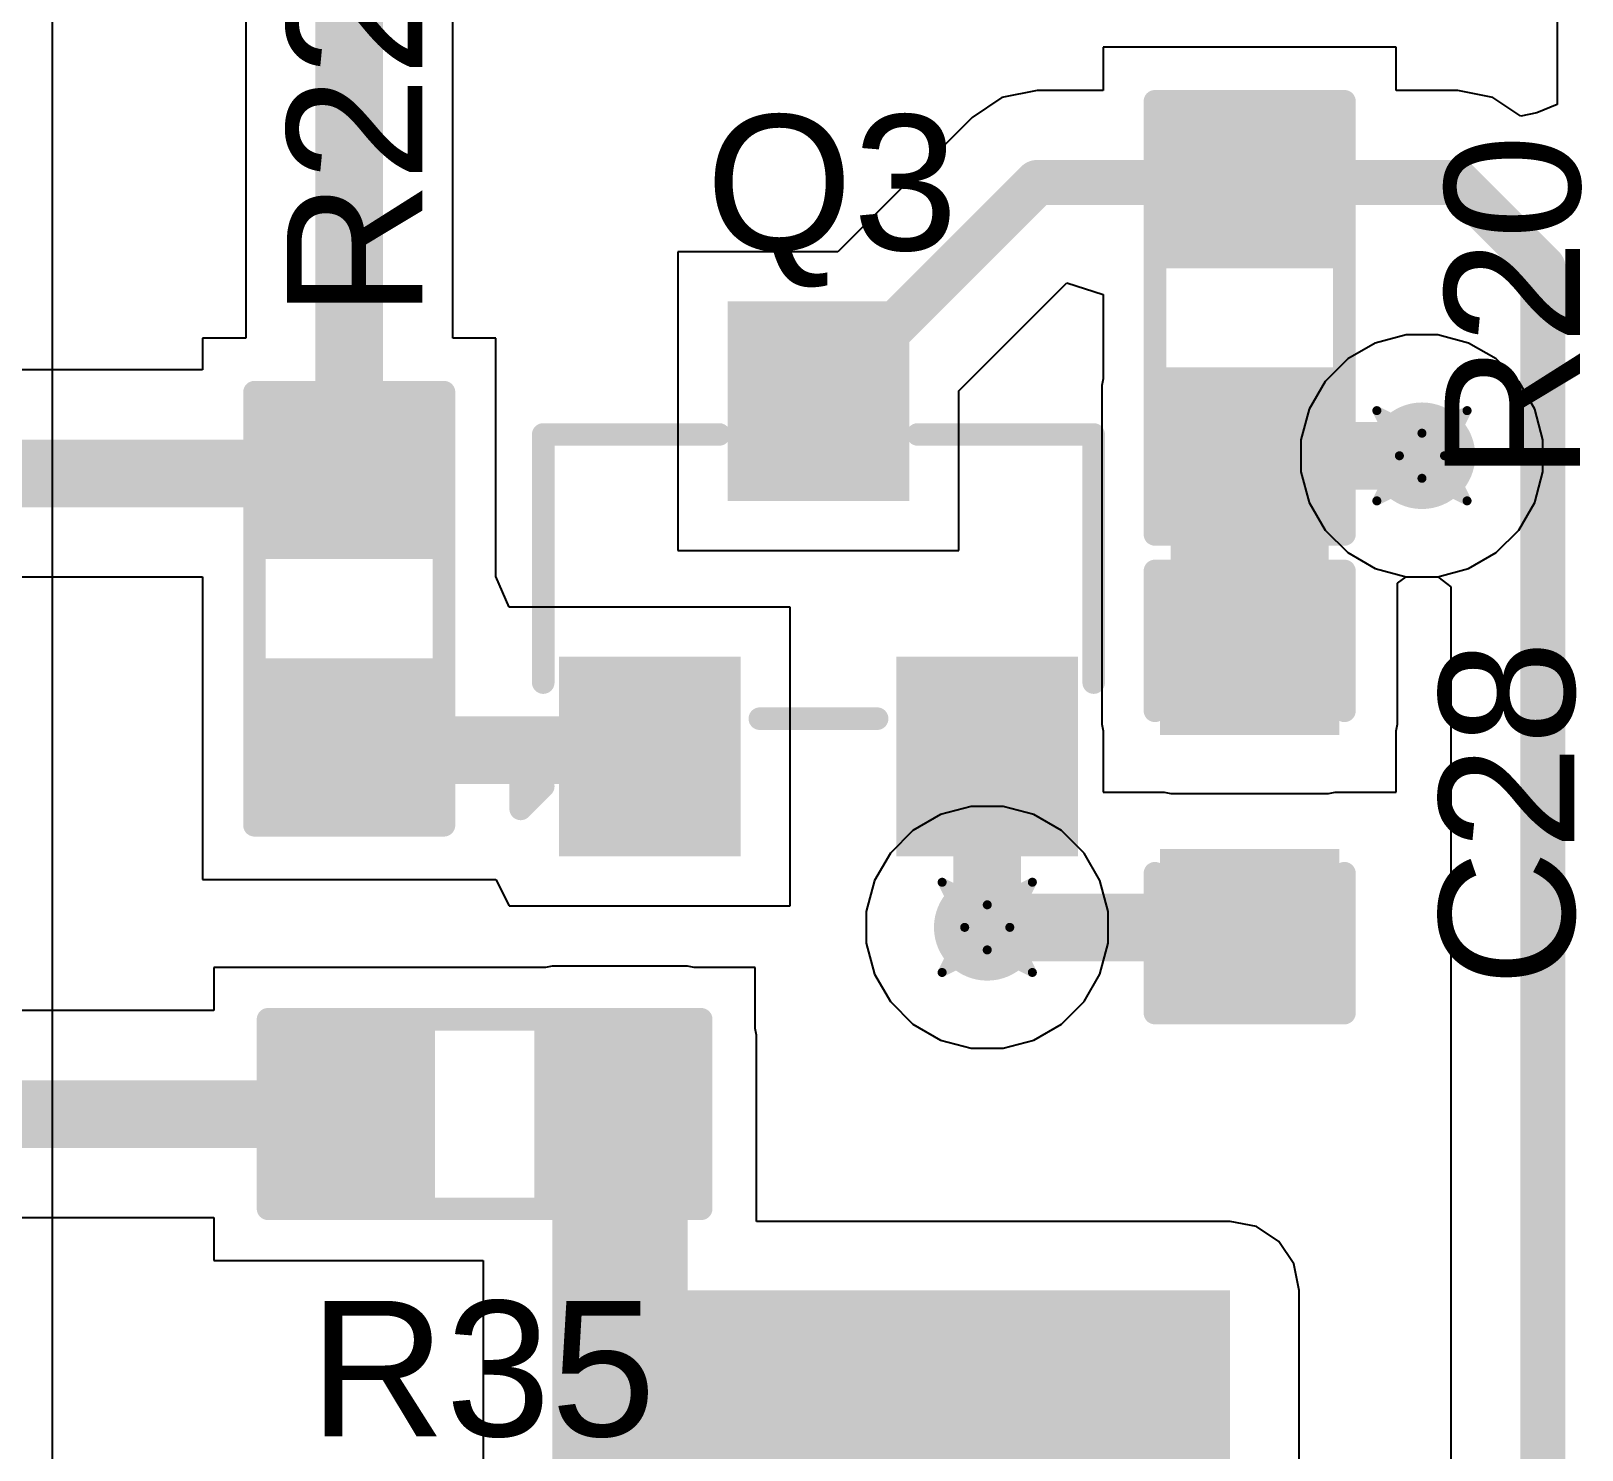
# Model space of a CAD drawing. Header units: inches. Extents: x -36 to 349, y -11 to 240.
# Drawn here: x 7.71 to 16.44, y 87.57 to 95.56 of the extents above; entities that cross this region are included whole.
import ezdxf

# ---------------------------------------------------------------- set-up
doc = ezdxf.new("R2010")
doc.units = ezdxf.units.IN
for name, color, linetype in [('Bottom Layer', 5, 'Continuous'), ('Drill Drawing', 1, 'Continuous'), ('Layer 1', 16, 'Continuous'), ('Layer 2', 76, 'Continuous'), ('Top Layer', 1, 'Continuous'), ('Top Overlay', 2, 'Continuous'), ('Top Paste', 8, 'Continuous'), ('Top Solder', 216, 'Continuous'), ('Via Holes', 16, 'Continuous')]:
    doc.layers.add(name, color=color, linetype=linetype)
doc.styles.add('Arial', font='', dxfattribs={"height": 0.2})
doc.styles.get('Arial').set_extended_font_data('Arial')

# ---------------------------------------------------------------- blocks, each defined once
blk = doc.blocks.new('R___0603_270')
at = {"layer": 'Top Layer'}
for points in [[(-0.381, 0.4445), (-0.381, -0.4445), (-1.143, -0.4445), (-1.143, 0.4445)], [(1.143, 0.4445), (1.143, -0.4445), (0.381, -0.4445), (0.381, 0.4445)]]:
    blk.add_hatch(color=1, dxfattribs=at).paths.add_polyline_path(points)
at = {"layer": 'Top Paste'}
for points in [[(-0.381, 0.4445), (-0.381, -0.4445), (-1.143, -0.4445), (-1.143, 0.4445)], [(1.143, 0.4445), (1.143, -0.4445), (0.381, -0.4445), (0.381, 0.4445)]]:
    blk.add_hatch(color=8, dxfattribs=at).paths.add_polyline_path(points)
at = {"layer": 'Top Solder'}
for points in [[(-0.2794, 0.5461), (-0.2794, -0.5461), (-1.2446, -0.5461), (-1.2446, 0.5461)], [(1.2446, 0.5461), (1.2446, -0.5461), (0.2794, -0.5461), (0.2794, 0.5461)]]:
    blk.add_hatch(color=216, dxfattribs=at).paths.add_polyline_path(points)
at = {"layer": 'Top Overlay'}
for points in [[(1.2192, 0.5334, 0.127, 0.127, 0), (-1.2192, 0.5334, 0.127, 0.127, 0)], [(-1.2192, 0.5334, 0.127, 0.127, 0), (-1.2192, -0.5334, 0.127, 0.127, 0)], [(1.2192, 0.5334, 0.127, 0.127, 0), (1.2192, -0.5334, 0.127, 0.127, 0)], [(1.2192, -0.5334, 0.127, 0.127, 0), (-1.2192, -0.5334, 0.127, 0.127, 0)]]:
    blk.add_lwpolyline(points, format="xyseb", dxfattribs=at)
for points in [[(-1.251, 0.5334, 0.0635, 0.0635, 1), (-1.1875, 0.5334, 0.0635, 0.0635, 1)], [(-1.251, 0.5334, 0.0635, 0.0635, 1), (-1.1875, 0.5334, 0.0635, 0.0635, 1)], [(1.1874, 0.5334, 0.0635, 0.0635, 1), (1.2509, 0.5334, 0.0635, 0.0635, 1)], [(1.1874, 0.5334, 0.0635, 0.0635, 1), (1.2509, 0.5334, 0.0635, 0.0635, 1)], [(-1.251, -0.5334, 0.0635, 0.0635, 1), (-1.1875, -0.5334, 0.0635, 0.0635, 1)], [(-1.251, -0.5334, 0.0635, 0.0635, 1), (-1.1875, -0.5334, 0.0635, 0.0635, 1)], [(1.1874, -0.5334, 0.0635, 0.0635, 1), (1.2509, -0.5334, 0.0635, 0.0635, 1)], [(1.1874, -0.5334, 0.0635, 0.0635, 1), (1.2509, -0.5334, 0.0635, 0.0635, 1)]]:
    blk.add_lwpolyline(points, format="xyseb", close=True, dxfattribs=at)
blk = doc.blocks.new('R___0603_283')
at = {"layer": 'Top Layer'}
for points in [[(-0.381, 0.4445), (-0.381, -0.4445), (-1.143, -0.4445), (-1.143, 0.4445)], [(1.143, 0.4445), (1.143, -0.4445), (0.381, -0.4445), (0.381, 0.4445)]]:
    blk.add_hatch(color=1, dxfattribs=at).paths.add_polyline_path(points)
at = {"layer": 'Top Paste'}
for points in [[(-0.381, 0.4445), (-0.381, -0.4445), (-1.143, -0.4445), (-1.143, 0.4445)], [(1.143, 0.4445), (1.143, -0.4445), (0.381, -0.4445), (0.381, 0.4445)]]:
    blk.add_hatch(color=8, dxfattribs=at).paths.add_polyline_path(points)
at = {"layer": 'Top Solder'}
for points in [[(-0.2794, 0.5461), (-0.2794, -0.5461), (-1.2446, -0.5461), (-1.2446, 0.5461)], [(1.2446, 0.5461), (1.2446, -0.5461), (0.2794, -0.5461), (0.2794, 0.5461)]]:
    blk.add_hatch(color=216, dxfattribs=at).paths.add_polyline_path(points)
at = {"layer": 'Top Overlay'}
for points in [[(1.2192, 0.5334, 0.127, 0.127, 0), (-1.2192, 0.5334, 0.127, 0.127, 0)], [(-1.2192, -0.5334, 0.127, 0.127, 0), (-1.2192, 0.5334, 0.127, 0.127, 0)], [(1.2192, -0.5334, 0.127, 0.127, 0), (1.2192, 0.5334, 0.127, 0.127, 0)], [(1.2192, -0.5334, 0.127, 0.127, 0), (-1.2192, -0.5334, 0.127, 0.127, 0)]]:
    blk.add_lwpolyline(points, format="xyseb", dxfattribs=at)
for points in [[(-1.251, 0.5334, 0.0635, 0.0635, 1), (-1.1875, 0.5334, 0.0635, 0.0635, 1)], [(-1.251, 0.5334, 0.0635, 0.0635, 1), (-1.1875, 0.5334, 0.0635, 0.0635, 1)], [(1.1874, 0.5334, 0.0635, 0.0635, 1), (1.2509, 0.5334, 0.0635, 0.0635, 1)], [(1.1874, 0.5334, 0.0635, 0.0635, 1), (1.2509, 0.5334, 0.0635, 0.0635, 1)], [(-1.251, -0.5334, 0.0635, 0.0635, 1), (-1.1875, -0.5334, 0.0635, 0.0635, 1)], [(-1.251, -0.5334, 0.0635, 0.0635, 1), (-1.1875, -0.5334, 0.0635, 0.0635, 1)], [(1.1874, -0.5334, 0.0635, 0.0635, 1), (1.2509, -0.5334, 0.0635, 0.0635, 1)], [(1.1874, -0.5334, 0.0635, 0.0635, 1), (1.2509, -0.5334, 0.0635, 0.0635, 1)]]:
    blk.add_lwpolyline(points, format="xyseb", close=True, dxfattribs=at)
blk = doc.blocks.new('R___0603_285')
at = {"layer": 'Top Layer'}
for points in [[(-0.381, 0.4445), (-0.381, -0.4445), (-1.143, -0.4445), (-1.143, 0.4445)], [(1.143, 0.4445), (1.143, -0.4445), (0.381, -0.4445), (0.381, 0.4445)]]:
    blk.add_hatch(color=1, dxfattribs=at).paths.add_polyline_path(points)
at = {"layer": 'Top Paste'}
for points in [[(-0.381, 0.4445), (-0.381, -0.4445), (-1.143, -0.4445), (-1.143, 0.4445)], [(1.143, 0.4445), (1.143, -0.4445), (0.381, -0.4445), (0.381, 0.4445)]]:
    blk.add_hatch(color=8, dxfattribs=at).paths.add_polyline_path(points)
at = {"layer": 'Top Solder'}
for points in [[(-0.2794, 0.5461), (-0.2794, -0.5461), (-1.2446, -0.5461), (-1.2446, 0.5461)], [(1.2446, 0.5461), (1.2446, -0.5461), (0.2794, -0.5461), (0.2794, 0.5461)]]:
    blk.add_hatch(color=216, dxfattribs=at).paths.add_polyline_path(points)
at = {"layer": 'Top Overlay'}
for points in [[(-1.2192, 0.5334, 0.127, 0.127, 0), (1.2192, 0.5334, 0.127, 0.127, 0)], [(-1.2192, 0.5334, 0.127, 0.127, 0), (-1.2192, -0.5334, 0.127, 0.127, 0)], [(1.2192, 0.5334, 0.127, 0.127, 0), (1.2192, -0.5334, 0.127, 0.127, 0)], [(-1.2192, -0.5334, 0.127, 0.127, 0), (1.2192, -0.5334, 0.127, 0.127, 0)]]:
    blk.add_lwpolyline(points, format="xyseb", dxfattribs=at)
for points in [[(-1.251, 0.5334, 0.0635, 0.0635, 1), (-1.1874, 0.5334, 0.0635, 0.0635, 1)], [(-1.251, 0.5334, 0.0635, 0.0635, 1), (-1.1874, 0.5334, 0.0635, 0.0635, 1)], [(1.1874, 0.5334, 0.0635, 0.0635, 1), (1.251, 0.5334, 0.0635, 0.0635, 1)], [(1.1874, 0.5334, 0.0635, 0.0635, 1), (1.251, 0.5334, 0.0635, 0.0635, 1)], [(-1.251, -0.5334, 0.0635, 0.0635, 1), (-1.1874, -0.5334, 0.0635, 0.0635, 1)], [(-1.251, -0.5334, 0.0635, 0.0635, 1), (-1.1874, -0.5334, 0.0635, 0.0635, 1)], [(1.1874, -0.5334, 0.0635, 0.0635, 1), (1.251, -0.5334, 0.0635, 0.0635, 1)], [(1.1874, -0.5334, 0.0635, 0.0635, 1), (1.251, -0.5334, 0.0635, 0.0635, 1)]]:
    blk.add_lwpolyline(points, format="xyseb", close=True, dxfattribs=at)
blk = doc.blocks.new('SOT_23_307')
at = {"layer": 'Top Layer'}
for points in [[(-0.41, 1.46), (0.41, 1.46), (0.41, 0.54), (-0.41, 0.54)], [(-1.36, -0.54), (-0.54, -0.54), (-0.54, -1.46), (-1.36, -1.46)], [(0.54, -0.54), (1.36, -0.54), (1.36, -1.46), (0.54, -1.46)]]:
    blk.add_hatch(color=1, dxfattribs=at).paths.add_polyline_path(points)
at = {"layer": 'Top Paste'}
for points in [[(-0.41, 1.46), (0.41, 1.46), (0.41, 0.54), (-0.41, 0.54)], [(-1.36, -0.54), (-0.54, -0.54), (-0.54, -1.46), (-1.36, -1.46)], [(0.54, -0.54), (1.36, -0.54), (1.36, -1.46), (0.54, -1.46)]]:
    blk.add_hatch(color=8, dxfattribs=at).paths.add_polyline_path(points)
at = {"layer": 'Top Solder'}
for points in [[(-0.5116, 1.5616), (0.5116, 1.5616), (0.5116, 0.4384), (-0.5116, 0.4384)], [(-1.4616, -0.4384), (-0.4384, -0.4384), (-0.4384, -1.5616), (-1.4616, -1.5616)], [(0.4384, -0.4384), (1.4616, -0.4384), (1.4616, -1.5616), (0.4384, -1.5616)]]:
    blk.add_hatch(color=216, dxfattribs=at).paths.add_polyline_path(points)
at = {"layer": 'Top Overlay'}
for points in [[(-1.5494, -0.5842, 0.127, 0.127, 0), (-1.5494, 0.8128, 0.127, 0.127, 0)], [(-1.5494, 0.8128, 0.127, 0.127, 0), (-0.5588, 0.8128, 0.127, 0.127, 0)], [(0.5588, 0.8128, 0.127, 0.127, 0), (1.5494, 0.8128, 0.127, 0.127, 0)], [(1.5494, -0.5842, 0.127, 0.127, 0), (1.5494, 0.8128, 0.127, 0.127, 0)], [(-0.3302, -0.7874, 0.127, 0.127, 0), (0.3302, -0.7874, 0.127, 0.127, 0)], [(-1.6764, -1.0414, 0.127, 0.127, 0), (-1.5494, -1.1684, 0.127, 0.127, 0)], [(-1.6764, -1.2954, 0.127, 0.127, 0), (-1.6764, -1.0414, 0.127, 0.127, 0)], [(-1.6764, -1.2954, 0.127, 0.127, 0), (-1.5494, -1.1684, 0.127, 0.127, 0)]]:
    blk.add_lwpolyline(points, format="xyseb", dxfattribs=at)
for points in [[(-1.5811, 0.8128, 0.0635, 0.0635, 1), (-1.5176, 0.8128, 0.0635, 0.0635, 1)], [(-1.5811, 0.8128, 0.0635, 0.0635, 1), (-1.5176, 0.8128, 0.0635, 0.0635, 1)], [(-0.5905, 0.8128, 0.0635, 0.0635, 1), (-0.527, 0.8128, 0.0635, 0.0635, 1)], [(0.5271, 0.8128, 0.0635, 0.0635, 1), (0.5906, 0.8128, 0.0635, 0.0635, 1)], [(1.5177, 0.8128, 0.0635, 0.0635, 1), (1.5812, 0.8128, 0.0635, 0.0635, 1)], [(1.5177, 0.8128, 0.0635, 0.0635, 1), (1.5812, 0.8128, 0.0635, 0.0635, 1)], [(-1.5811, -0.5842, 0.0635, 0.0635, 1), (-1.5176, -0.5842, 0.0635, 0.0635, 1)], [(1.5177, -0.5842, 0.0635, 0.0635, 1), (1.5812, -0.5842, 0.0635, 0.0635, 1)], [(-0.3619, -0.7874, 0.0635, 0.0635, 1), (-0.2984, -0.7874, 0.0635, 0.0635, 1)], [(0.2985, -0.7874, 0.0635, 0.0635, 1), (0.362, -0.7874, 0.0635, 0.0635, 1)], [(-1.7081, -1.0414, 0.0635, 0.0635, 1), (-1.6446, -1.0414, 0.0635, 0.0635, 1)], [(-1.7081, -1.0414, 0.0635, 0.0635, 1), (-1.6446, -1.0414, 0.0635, 0.0635, 1)], [(-1.5811, -1.1684, 0.0635, 0.0635, 1), (-1.5176, -1.1684, 0.0635, 0.0635, 1)], [(-1.5811, -1.1684, 0.0635, 0.0635, 1), (-1.5176, -1.1684, 0.0635, 0.0635, 1)], [(-1.7081, -1.2954, 0.0635, 0.0635, 1), (-1.6446, -1.2954, 0.0635, 0.0635, 1)], [(-1.7081, -1.2954, 0.0635, 0.0635, 1), (-1.6446, -1.2954, 0.0635, 0.0635, 1)]]:
    blk.add_lwpolyline(points, format="xyseb", close=True, dxfattribs=at)
blk = doc.blocks.new('C___0603_478')
at = {"layer": 'Top Layer'}
for points in [[(-0.381, 0.4445), (-0.381, -0.4445), (-1.143, -0.4445), (-1.143, 0.4445)], [(1.143, 0.4445), (1.143, -0.4445), (0.381, -0.4445), (0.381, 0.4445)]]:
    blk.add_hatch(color=1, dxfattribs=at).paths.add_polyline_path(points)
at = {"layer": 'Top Paste'}
for points in [[(-0.381, 0.4445), (-0.381, -0.4445), (-1.143, -0.4445), (-1.143, 0.4445)], [(1.143, 0.4445), (1.143, -0.4445), (0.381, -0.4445), (0.381, 0.4445)]]:
    blk.add_hatch(color=8, dxfattribs=at).paths.add_polyline_path(points)
at = {"layer": 'Top Solder'}
for points in [[(-0.321, 0.5045), (-0.321, -0.5045), (-1.203, -0.5045), (-1.203, 0.5045)], [(1.203, 0.5045), (1.203, -0.5045), (0.321, -0.5045), (0.321, 0.5045)]]:
    blk.add_hatch(color=216, dxfattribs=at).paths.add_polyline_path(points)
at = {"layer": 'Top Overlay'}
for points in [[(-1.2446, 0.5334, 0.127, 0.127, 0), (-0.4572, 0.5334, 0.127, 0.127, 0)], [(-1.2446, 0.5334, 0.127, 0.127, 0), (-1.2446, -0.5334, 0.127, 0.127, 0)], [(0.4572, 0.5334, 0.127, 0.127, 0), (1.2446, 0.5334, 0.127, 0.127, 0)], [(1.2446, 0.5334, 0.127, 0.127, 0), (1.2446, -0.5334, 0.127, 0.127, 0)], [(-1.2446, -0.5334, 0.127, 0.127, 0), (-0.4572, -0.5334, 0.127, 0.127, 0)], [(0.4572, -0.5334, 0.127, 0.127, 0), (1.2446, -0.5334, 0.127, 0.127, 0)]]:
    blk.add_lwpolyline(points, format="xyseb", dxfattribs=at)
for points in [[(-1.2764, 0.5334, 0.0635, 0.0635, 1), (-1.2129, 0.5334, 0.0635, 0.0635, 1)], [(-1.2764, 0.5334, 0.0635, 0.0635, 1), (-1.2129, 0.5334, 0.0635, 0.0635, 1)], [(-0.489, 0.5334, 0.0635, 0.0635, 1), (-0.4255, 0.5334, 0.0635, 0.0635, 1)], [(0.4254, 0.5334, 0.0635, 0.0635, 1), (0.4889, 0.5334, 0.0635, 0.0635, 1)], [(1.2128, 0.5334, 0.0635, 0.0635, 1), (1.2763, 0.5334, 0.0635, 0.0635, 1)], [(1.2128, 0.5334, 0.0635, 0.0635, 1), (1.2763, 0.5334, 0.0635, 0.0635, 1)], [(-1.2764, -0.5334, 0.0635, 0.0635, 1), (-1.2129, -0.5334, 0.0635, 0.0635, 1)], [(-1.2764, -0.5334, 0.0635, 0.0635, 1), (-1.2129, -0.5334, 0.0635, 0.0635, 1)], [(-0.489, -0.5334, 0.0635, 0.0635, 1), (-0.4255, -0.5334, 0.0635, 0.0635, 1)], [(0.4254, -0.5334, 0.0635, 0.0635, 1), (0.4889, -0.5334, 0.0635, 0.0635, 1)], [(1.2128, -0.5334, 0.0635, 0.0635, 1), (1.2763, -0.5334, 0.0635, 0.0635, 1)], [(1.2128, -0.5334, 0.0635, 0.0635, 1), (1.2763, -0.5334, 0.0635, 0.0635, 1)]]:
    blk.add_lwpolyline(points, format="xyseb", close=True, dxfattribs=at)

msp = doc.modelspace()

# ---------------------------------------------------------------- hatches: boundary and pattern name
at = {"layer": 'Bottom Layer'}
h = msp.add_hatch(color=5, dxfattribs=at)
edge = h.paths.add_edge_path()
edge.add_arc((15.542, 93.1672), 0.3, 0, 360)
h = msp.add_hatch(color=5, dxfattribs=at)
edge = h.paths.add_edge_path()
edge.add_arc((13.0947, 90.5121), 0.3, 0, 360)
at = {"layer": 'Layer 1'}
h = msp.add_hatch(color=16, dxfattribs=at)
edge = h.paths.add_edge_path()
edge.add_arc((15.542, 93.1672), 0.3, 0, 360)
h = msp.add_hatch(color=16, dxfattribs=at)
edge = h.paths.add_edge_path()
edge.add_arc((13.0947, 90.5121), 0.3, 0, 360)
at = {"layer": 'Layer 2'}
h = msp.add_hatch(color=76, dxfattribs=at)
edge = h.paths.add_edge_path()
edge.add_arc((15.542, 93.1672), 0.3, 0, 360)
h = msp.add_hatch(color=76, dxfattribs=at)
edge = h.paths.add_edge_path()
edge.add_arc((13.0947, 90.5121), 0.3, 0, 360)
at = {"layer": 'Top Layer'}
for points in [[(14.1277, 91.6551), (15.0167, 91.6551), (15.0167, 93.5625), (14.1277, 93.5625)], [(10.6461, 83.9366), (11.4081, 83.9366), (11.4081, 89.9056), (10.6461, 89.9056)], [(10.6461, 83.9366), (14.4616, 83.9366), (14.4616, 88.4682), (10.6461, 88.4682)]]:
    msp.add_hatch(color=1, dxfattribs=at).paths.add_polyline_path(points)
h = msp.add_hatch(color=1, dxfattribs=at)
edge = h.paths.add_edge_path()
edge.add_arc((15.542, 93.1672), 0.3, 0, 360)
h = msp.add_hatch(color=1, dxfattribs=at)
edge = h.paths.add_edge_path()
edge.add_arc((13.0947, 90.5121), 0.3, 0, 360)
at = {"layer": 'Via Holes'}
h = msp.add_hatch(color=7, dxfattribs=at)
edge = h.paths.add_edge_path()
edge.add_arc((15.542, 93.1672), 0.15, 0, 360)
h = msp.add_hatch(color=7, dxfattribs=at)
edge = h.paths.add_edge_path()
edge.add_arc((13.0947, 90.5121), 0.15, 0, 360)

# ---------------------------------------------------------------- linework, layer by layer
at = {"layer": 'Bottom Layer'}
for p, q in [((15.2791, 93.8018), (15.1239, 93.7121)), ((15.4523, 93.8482), (15.2791, 93.8018)), ((15.6317, 93.8482), (15.4523, 93.8482)), ((15.8049, 93.8018), (15.6317, 93.8482)), ((15.9601, 93.7121), (15.8049, 93.8018)), ((15.1239, 93.7121), (14.9971, 93.5853)), ((16.0869, 93.5853), (15.9601, 93.7121)), ((14.9971, 93.5853), (14.9074, 93.4301)), ((16.1766, 93.4301), (16.0869, 93.5853)), ((14.9074, 93.4301), (14.861, 93.2569)), ((16.223, 93.2569), (16.1766, 93.4301)), ((14.861, 93.2569), (14.861, 93.0775)), ((16.223, 93.0775), (16.223, 93.2569)), ((14.861, 93.0775), (14.9074, 92.9043)), ((16.1766, 92.9043), (16.223, 93.0775)), ((14.9074, 92.9043), (14.9971, 92.7491)), ((16.0869, 92.7491), (16.1766, 92.9043)), ((14.9971, 92.7491), (15.1239, 92.6223)), ((15.9601, 92.6223), (16.0869, 92.7491)), ((15.1239, 92.6223), (15.2791, 92.5326)), ((15.8049, 92.5326), (15.9601, 92.6223)), ((15.2791, 92.5326), (15.4523, 92.4862)), ((15.4523, 92.4862), (15.6317, 92.4862)), ((15.6317, 92.4862), (15.8049, 92.5326))]:
    msp.add_line(p, q, dxfattribs=at)
at = {"layer": 'Drill Drawing'}
for points in [[(15.288, 93.4212, 0.0508, 0.0508, 0), (15.542, 93.2942, 0.0508, 0.0508, 0)], [(15.288, 93.4212, 0.0508, 0.0508, 0), (15.415, 93.1672, 0.0508, 0.0508, 0)], [(15.542, 93.2942, 0.0508, 0.0508, 0), (15.796, 93.4212, 0.0508, 0.0508, 0)], [(15.669, 93.1672, 0.0508, 0.0508, 0), (15.796, 93.4212, 0.0508, 0.0508, 0)], [(15.288, 92.9132, 0.0508, 0.0508, 0), (15.415, 93.1672, 0.0508, 0.0508, 0)], [(15.669, 93.1672, 0.0508, 0.0508, 0), (15.796, 92.9132, 0.0508, 0.0508, 0)], [(15.288, 92.9132, 0.0508, 0.0508, 0), (15.542, 93.0402, 0.0508, 0.0508, 0)], [(15.542, 93.0402, 0.0508, 0.0508, 0), (15.796, 92.9132, 0.0508, 0.0508, 0)], [(12.8407, 90.7661, 0.0508, 0.0508, 0), (13.0947, 90.6391, 0.0508, 0.0508, 0)], [(12.8407, 90.7661, 0.0508, 0.0508, 0), (12.9677, 90.5121, 0.0508, 0.0508, 0)], [(13.0947, 90.6391, 0.0508, 0.0508, 0), (13.3487, 90.7661, 0.0508, 0.0508, 0)], [(13.2217, 90.5121, 0.0508, 0.0508, 0), (13.3487, 90.7661, 0.0508, 0.0508, 0)], [(12.8407, 90.2581, 0.0508, 0.0508, 0), (12.9677, 90.5121, 0.0508, 0.0508, 0)], [(13.2217, 90.5121, 0.0508, 0.0508, 0), (13.3487, 90.2581, 0.0508, 0.0508, 0)], [(12.8407, 90.2581, 0.0508, 0.0508, 0), (13.0947, 90.3851, 0.0508, 0.0508, 0)], [(13.0947, 90.3851, 0.0508, 0.0508, 0), (13.3487, 90.2581, 0.0508, 0.0508, 0)]]:
    msp.add_lwpolyline(points, format="xyseb", dxfattribs=at)
for points in [[(15.2753, 93.4212, 0.0254, 0.0254, 1), (15.3007, 93.4212, 0.0254, 0.0254, 1)], [(15.2753, 93.4212, 0.0254, 0.0254, 1), (15.3007, 93.4212, 0.0254, 0.0254, 1)], [(15.7833, 93.4212, 0.0254, 0.0254, 1), (15.8087, 93.4212, 0.0254, 0.0254, 1)], [(15.7833, 93.4212, 0.0254, 0.0254, 1), (15.8087, 93.4212, 0.0254, 0.0254, 1)], [(15.5293, 93.2942, 0.0254, 0.0254, 1), (15.5547, 93.2942, 0.0254, 0.0254, 1)], [(15.5293, 93.2942, 0.0254, 0.0254, 1), (15.5547, 93.2942, 0.0254, 0.0254, 1)], [(15.4023, 93.1672, 0.0254, 0.0254, 1), (15.4277, 93.1672, 0.0254, 0.0254, 1)], [(15.4023, 93.1672, 0.0254, 0.0254, 1), (15.4277, 93.1672, 0.0254, 0.0254, 1)], [(15.6563, 93.1672, 0.0254, 0.0254, 1), (15.6817, 93.1672, 0.0254, 0.0254, 1)], [(15.6563, 93.1672, 0.0254, 0.0254, 1), (15.6817, 93.1672, 0.0254, 0.0254, 1)], [(15.5293, 93.0402, 0.0254, 0.0254, 1), (15.5547, 93.0402, 0.0254, 0.0254, 1)], [(15.5293, 93.0402, 0.0254, 0.0254, 1), (15.5547, 93.0402, 0.0254, 0.0254, 1)], [(15.2753, 92.9132, 0.0254, 0.0254, 1), (15.3007, 92.9132, 0.0254, 0.0254, 1)], [(15.2753, 92.9132, 0.0254, 0.0254, 1), (15.3007, 92.9132, 0.0254, 0.0254, 1)], [(15.7833, 92.9132, 0.0254, 0.0254, 1), (15.8087, 92.9132, 0.0254, 0.0254, 1)], [(15.7833, 92.9132, 0.0254, 0.0254, 1), (15.8087, 92.9132, 0.0254, 0.0254, 1)], [(12.828, 90.7661, 0.0254, 0.0254, 1), (12.8534, 90.7661, 0.0254, 0.0254, 1)], [(12.828, 90.7661, 0.0254, 0.0254, 1), (12.8534, 90.7661, 0.0254, 0.0254, 1)], [(13.336, 90.7661, 0.0254, 0.0254, 1), (13.3614, 90.7661, 0.0254, 0.0254, 1)], [(13.336, 90.7661, 0.0254, 0.0254, 1), (13.3614, 90.7661, 0.0254, 0.0254, 1)], [(13.082, 90.6391, 0.0254, 0.0254, 1), (13.1074, 90.6391, 0.0254, 0.0254, 1)], [(13.082, 90.6391, 0.0254, 0.0254, 1), (13.1074, 90.6391, 0.0254, 0.0254, 1)], [(12.955, 90.5121, 0.0254, 0.0254, 1), (12.9804, 90.5121, 0.0254, 0.0254, 1)], [(12.955, 90.5121, 0.0254, 0.0254, 1), (12.9804, 90.5121, 0.0254, 0.0254, 1)], [(13.209, 90.5121, 0.0254, 0.0254, 1), (13.2344, 90.5121, 0.0254, 0.0254, 1)], [(13.209, 90.5121, 0.0254, 0.0254, 1), (13.2344, 90.5121, 0.0254, 0.0254, 1)], [(13.082, 90.3851, 0.0254, 0.0254, 1), (13.1074, 90.3851, 0.0254, 0.0254, 1)], [(13.082, 90.3851, 0.0254, 0.0254, 1), (13.1074, 90.3851, 0.0254, 0.0254, 1)], [(12.828, 90.2581, 0.0254, 0.0254, 1), (12.8534, 90.2581, 0.0254, 0.0254, 1)], [(12.828, 90.2581, 0.0254, 0.0254, 1), (12.8534, 90.2581, 0.0254, 0.0254, 1)], [(13.336, 90.2581, 0.0254, 0.0254, 1), (13.3614, 90.2581, 0.0254, 0.0254, 1)], [(13.336, 90.2581, 0.0254, 0.0254, 1), (13.3614, 90.2581, 0.0254, 0.0254, 1)]]:
    msp.add_lwpolyline(points, format="xyseb", close=True, dxfattribs=at)
at = {"layer": 'Layer 1'}
for p, q in [((15.2791, 93.8018), (15.1239, 93.7121)), ((15.4523, 93.8482), (15.2791, 93.8018)), ((15.6317, 93.8482), (15.4523, 93.8482)), ((15.8049, 93.8018), (15.6317, 93.8482)), ((15.9601, 93.7121), (15.8049, 93.8018)), ((15.1239, 93.7121), (14.9971, 93.5853)), ((16.0869, 93.5853), (15.9601, 93.7121)), ((14.9971, 93.5853), (14.9074, 93.4301)), ((16.1766, 93.4301), (16.0869, 93.5853)), ((14.9074, 93.4301), (14.861, 93.2569)), ((16.223, 93.2569), (16.1766, 93.4301)), ((14.861, 93.2569), (14.861, 93.0775)), ((16.223, 93.0775), (16.223, 93.2569)), ((14.861, 93.0775), (14.9074, 92.9043)), ((16.1766, 92.9043), (16.223, 93.0775)), ((14.9074, 92.9043), (14.9971, 92.7491)), ((16.0869, 92.7491), (16.1766, 92.9043)), ((14.9971, 92.7491), (15.1239, 92.6223)), ((15.9601, 92.6223), (16.0869, 92.7491)), ((15.1239, 92.6223), (15.2791, 92.5326)), ((15.8049, 92.5326), (15.9601, 92.6223)), ((15.2791, 92.5326), (15.4523, 92.4862)), ((15.4523, 92.4862), (15.6317, 92.4862)), ((15.6317, 92.4862), (15.8049, 92.5326))]:
    msp.add_line(p, q, dxfattribs=at)
at = {"layer": 'Layer 2'}
for p, q in [((7.8322, 74.7522), (7.8322, 99.168)), ((13.005, 91.1931), (12.8318, 91.1467)), ((13.1843, 91.1931), (13.005, 91.1931)), ((13.3575, 91.1467), (13.1843, 91.1931)), ((12.8318, 91.1467), (12.6765, 91.057)), ((13.5128, 91.057), (13.3575, 91.1467)), ((12.6765, 91.057), (12.5497, 90.9303)), ((13.6396, 90.9303), (13.5128, 91.057)), ((12.5497, 90.9303), (12.4601, 90.775)), ((13.7293, 90.775), (13.6396, 90.9303)), ((12.4601, 90.775), (12.4137, 90.6018)), ((13.7757, 90.6018), (13.7293, 90.775)), ((12.4137, 90.6018), (12.4137, 90.4225)), ((13.7757, 90.4225), (13.7757, 90.6018)), ((12.4137, 90.4225), (12.4601, 90.2493)), ((13.7293, 90.2493), (13.7757, 90.4225)), ((12.4601, 90.2493), (12.5497, 90.094)), ((13.6396, 90.094), (13.7293, 90.2493)), ((12.5497, 90.094), (12.6765, 89.9672)), ((13.5128, 89.9672), (13.6396, 90.094)), ((12.6765, 89.9672), (12.8318, 89.8775)), ((13.3575, 89.8775), (13.5128, 89.9672)), ((12.8318, 89.8775), (13.005, 89.8311)), ((13.1843, 89.8311), (13.3575, 89.8775)), ((13.005, 89.8311), (13.1843, 89.8311))]:
    msp.add_line(p, q, dxfattribs=at)
at = {"layer": 'Top Layer'}
for p, q in [((16.3027, 107.3179), (16.3027, 95.1442)), ((8.9204, 97.6338), (8.9204, 93.8299)), ((10.0858, 93.8299), (10.0858, 97.6338)), ((15.3977, 95.4675), (13.7467, 95.4675)), ((13.7467, 95.4675), (13.7467, 95.2234)), ((15.3977, 95.2234), (15.3977, 95.4675)), ((13.1776, 95.184), (13.0096, 95.0717)), ((13.3758, 95.2234), (13.1776, 95.184)), ((13.7467, 95.2234), (13.3758, 95.2234)), ((15.7435, 95.2234), (15.3977, 95.2234)), ((15.9417, 95.184), (15.7435, 95.2234)), ((16.0995, 95.0786), (15.9417, 95.184)), ((16.1892, 95.0972), (16.0995, 95.0786)), ((16.3027, 95.1442), (16.1892, 95.0972)), ((13.0096, 95.0717), (12.2532, 94.3153)), ((12.2532, 94.3153), (11.3537, 94.3153)), ((11.3537, 94.3153), (11.3537, 92.6333)), ((12.9357, 93.5328), (13.5435, 94.1407)), ((13.5435, 94.1407), (13.7467, 94.0744)), ((13.7467, 94.0744), (13.7467, 93.6)), ((8.9204, 93.8299), (8.6776, 93.8299)), ((8.6776, 93.8299), (8.6776, 93.6506)), ((10.3286, 93.8299), (10.0858, 93.8299)), ((10.3286, 92.4874), (10.3286, 93.8299)), ((8.6776, 93.6506), (3.242, 93.6506)), ((13.7467, 93.6), (13.7393, 93.5625)), ((12.9357, 92.6333), (12.9357, 93.5328)), ((13.7393, 93.5625), (13.7393, 91.6551)), ((11.3537, 92.6333), (12.9357, 92.6333)), ((3.0007, 92.4852), (8.6776, 92.4852)), ((8.6776, 92.4852), (8.6776, 90.7819)), ((10.4036, 92.3153), (10.3286, 92.4874)), ((15.4052, 92.45), (15.4523, 92.4862)), ((15.4523, 92.4862), (15.6317, 92.4862)), ((15.6317, 92.4862), (15.705, 92.4299)), ((15.4052, 91.6551), (15.4052, 92.45)), ((15.705, 92.4299), (15.705, 76.6641)), ((11.9856, 92.3153), (10.4036, 92.3153)), ((11.9856, 90.6333), (11.9856, 92.3153)), ((13.7393, 91.6551), (13.7467, 91.6176)), ((13.7467, 91.6176), (13.7467, 91.2741)), ((15.3977, 91.6176), (15.4052, 91.6551)), ((15.3977, 91.2741), (15.3977, 91.6176)), ((13.7467, 91.2741), (14.0902, 91.2741)), ((14.0902, 91.2741), (14.1277, 91.2666)), ((14.1277, 91.2666), (15.0167, 91.2666)), ((15.0167, 91.2666), (15.0543, 91.2741)), ((15.0543, 91.2741), (15.3977, 91.2741)), ((8.6776, 90.7819), (10.3286, 90.7819)), ((10.3286, 90.7819), (10.4036, 90.6333)), ((10.4036, 90.6333), (11.9856, 90.6333)), ((10.6085, 90.2866), (8.7411, 90.2866)), ((8.7411, 90.2866), (8.7411, 90.0438)), ((10.6461, 90.2941), (10.6085, 90.2866)), ((11.4081, 90.2941), (10.6461, 90.2941)), ((11.4456, 90.2866), (11.4081, 90.2941)), ((11.7891, 90.2866), (11.4456, 90.2866)), ((11.7891, 89.9431), (11.7891, 90.2866)), ((8.7411, 90.0438), (2.9974, 90.0438)), ((11.7965, 89.9056), (11.7891, 89.9431)), ((11.7965, 88.8567), (11.7965, 89.9056)), ((2.9974, 88.8784), (8.7411, 88.8784)), ((8.7411, 88.8784), (8.7411, 88.6356)), ((14.4616, 88.8567), (11.7965, 88.8567)), ((14.6103, 88.8271), (14.4616, 88.8567)), ((14.7363, 88.7429), (14.6103, 88.8271)), ((14.8205, 88.6169), (14.7363, 88.7429)), ((8.7411, 88.6356), (10.2576, 88.6356)), ((10.2576, 88.6356), (10.2576, 86.3888)), ((14.8501, 88.4682), (14.8205, 88.6169)), ((14.8501, 83.9366), (14.8501, 88.4682))]:
    msp.add_line(p, q, dxfattribs=at)
for points in [[(9.5031, 93.0679, 0.381, 0.381, 0), (9.5031, 98.3958, 0.381, 0.381, 0)], [(12.4777, 93.8073, 0.254, 0.254, 0), (13.3758, 94.7055, 0.254, 0.254, 0)], [(13.3758, 94.7055, 0.254, 0.254, 0), (14.5722, 94.7055, 0.254, 0.254, 0)], [(14.5722, 94.7055, 0.254, 0.254, 0), (15.7435, 94.7055, 0.254, 0.254, 0)], [(15.7435, 94.7055, 0.254, 0.254, 0), (16.223, 94.226, 0.254, 0.254, 0)], [(16.223, 76.6641, 0.254, 0.254, 0), (16.223, 94.226, 0.254, 0.254, 0)], [(12.1447, 93.5243, 0.254, 0.254, 0), (12.4277, 93.8073, 0.254, 0.254, 0)], [(12.4277, 93.8073, 0.254, 0.254, 0), (12.4777, 93.8073, 0.254, 0.254, 0)], [(12.1447, 93.4743, 0.254, 0.254, 0), (12.1447, 93.5243, 0.254, 0.254, 0)], [(14.5865, 93.1672, 0.381, 0.381, 0), (15.542, 93.1672, 0.381, 0.381, 0)], [(3.0007, 93.0679, 0.381, 0.381, 0), (9.5031, 93.0679, 0.381, 0.381, 0)], [(9.5379, 91.5091, 0.381, 0.381, 0), (11.1598, 91.5091, 0.381, 0.381, 0)], [(13.0947, 90.5121, 0.381, 0.381, 0), (13.0947, 91.4743, 0.381, 0.381, 0)], [(13.0947, 90.5121, 0.381, 0.381, 0), (14.5722, 90.5121, 0.381, 0.381, 0)], [(1.5275, 89.4611, 0.381, 0.381, 0), (9.5031, 89.4611, 0.381, 0.381, 0)]]:
    msp.add_lwpolyline(points, format="xyseb", dxfattribs=at)
for points in [[(13.3123, 94.7055, 0.127, 0.127, 1), (13.4393, 94.7055, 0.127, 0.127, 1)], [(13.3123, 94.7055, 0.127, 0.127, 1), (13.4393, 94.7055, 0.127, 0.127, 1)], [(14.5087, 94.7055, 0.127, 0.127, 1), (14.6357, 94.7055, 0.127, 0.127, 1)], [(14.5087, 94.7055, 0.127, 0.127, 1), (14.6357, 94.7055, 0.127, 0.127, 1)], [(15.68, 94.7055, 0.127, 0.127, 1), (15.807, 94.7055, 0.127, 0.127, 1)], [(15.68, 94.7055, 0.127, 0.127, 1), (15.807, 94.7055, 0.127, 0.127, 1)], [(16.1595, 94.226, 0.127, 0.127, 1), (16.2865, 94.226, 0.127, 0.127, 1)], [(16.1595, 94.226, 0.127, 0.127, 1), (16.2865, 94.226, 0.127, 0.127, 1)], [(12.3642, 93.8073, 0.127, 0.127, 1), (12.4912, 93.8073, 0.127, 0.127, 1)], [(12.3642, 93.8073, 0.127, 0.127, 1), (12.4912, 93.8073, 0.127, 0.127, 1)], [(12.4142, 93.8073, 0.127, 0.127, 1), (12.5412, 93.8073, 0.127, 0.127, 1)], [(12.4142, 93.8073, 0.127, 0.127, 1), (12.5412, 93.8073, 0.127, 0.127, 1)], [(12.0812, 93.5243, 0.127, 0.127, 1), (12.2082, 93.5243, 0.127, 0.127, 1)], [(12.0812, 93.5243, 0.127, 0.127, 1), (12.2082, 93.5243, 0.127, 0.127, 1)], [(12.0812, 93.4743, 0.127, 0.127, 1), (12.2082, 93.4743, 0.127, 0.127, 1)], [(14.4913, 93.1672, 0.1905, 0.1905, 1), (14.6818, 93.1672, 0.1905, 0.1905, 1)], [(15.4467, 93.1672, 0.1905, 0.1905, 1), (15.6372, 93.1672, 0.1905, 0.1905, 1)], [(9.4078, 93.0679, 0.1905, 0.1905, 1), (9.5983, 93.0679, 0.1905, 0.1905, 1)], [(9.4078, 93.0679, 0.1905, 0.1905, 1), (9.5983, 93.0679, 0.1905, 0.1905, 1)], [(9.4426, 91.5091, 0.1905, 0.1905, 1), (9.6331, 91.5091, 0.1905, 0.1905, 1)], [(11.0646, 91.5091, 0.1905, 0.1905, 1), (11.2551, 91.5091, 0.1905, 0.1905, 1)], [(12.9994, 91.4743, 0.1905, 0.1905, 1), (13.1899, 91.4743, 0.1905, 0.1905, 1)], [(12.9994, 90.5121, 0.1905, 0.1905, 1), (13.1899, 90.5121, 0.1905, 0.1905, 1)], [(12.9994, 90.5121, 0.1905, 0.1905, 1), (13.1899, 90.5121, 0.1905, 0.1905, 1)], [(14.477, 90.5121, 0.1905, 0.1905, 1), (14.6675, 90.5121, 0.1905, 0.1905, 1)], [(9.4078, 89.4611, 0.1905, 0.1905, 1), (9.5983, 89.4611, 0.1905, 0.1905, 1)]]:
    msp.add_lwpolyline(points, format="xyseb", close=True, dxfattribs=at)

# ---------------------------------------------------------------- block references
for name, p, rotation in [('R___0603_285', (14.5722, 93.9435), 90), ('R___0603_283', (9.503, 92.3059), 270), ('C___0603_478', (14.5722, 91.2741), 90), ('R___0603_270', (10.265, 89.4611), 180)]:
    msp.add_blockref(name, p, dxfattribs=dict(rotation=rotation))
msp.add_blockref('SOT_23_307', (12.1446, 92.4743))

# ---------------------------------------------------------------- texts
at = {"layer": 'Top Overlay', "style": 'Arial'}
for s, p in [('R22', (9.9139, 93.942)), ('R20', (16.432, 93.0244)), ('C28', (16.4003, 90.1767))]:
    msp.add_text(s, height=0.762, rotation=90, dxfattribs=at).set_placement(p)
for s, p in [('Q3', (11.5099, 94.3246)), ('R35', (9.2767, 87.6473))]:
    msp.add_text(s, height=0.762, dxfattribs=at).set_placement(p)

doc.saveas('drawing.dxf')
